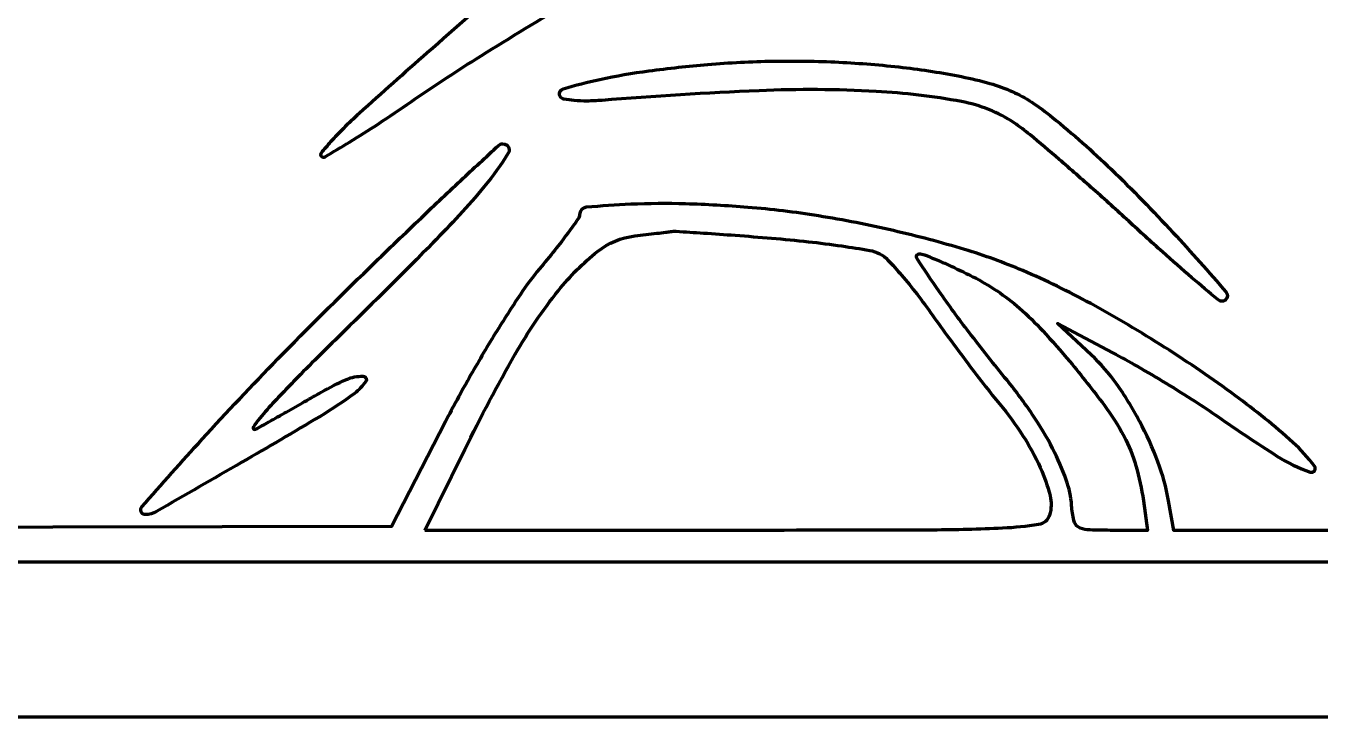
# Model space of a CAD drawing. Extents: x -683.2 to -647, y -482.4 to -428.5.
# Drawn here: x -668.43 to -662.79, y -482.38 to -479.37 of the extents above; entities that cross this region are included whole.
import ezdxf

# ---------------------------------------------------------------- set-up
doc = ezdxf.new("R2010")
doc.units = 0
doc.layers.add('layer0', color=255, linetype='CONTINUOUS', lineweight=100)
doc.layers.add('layer1', color=1, linetype='CONTINUOUS', lineweight=100)

msp = doc.modelspace()

# ---------------------------------------------------------------- linework, layer by layer
at = {"layer": 'layer0'}
for p, q in [((-666.6945, -481.5635), (-666.5202, -481.2107)), ((-665.3442, -481.5635), (-666.6945, -481.5635))]:
    msp.add_line(p, q, dxfattribs=at)
for points in [[(-682.6423, -455.2877), (-682.6423, -481.7011), (-665.1423, -481.7011), (-647.6423, -481.7011), (-647.6423, -455.2877), (-647.6423, -428.8742), (-665.1423, -428.8742), (-682.6423, -428.8742), (-682.6423, -455.2877)], [(-663.7913, -480.7993), (-663.9377, -480.6623), (-663.6968, -480.7897)], [(-666.604, -481.0898), (-666.8388, -481.5463), (-671.264, -481.555), (-675.6891, -481.5637), (-675.6575, -481.4862)], [(-663.5642, -481.4344), (-663.5463, -481.5635), (-663.7076, -481.5634)], [(-658.1115, -481.4536), (-658.17, -481.5635), (-660.8005, -481.5635), (-663.4311, -481.5635), (-663.4545, -481.4344)]]:
    msp.add_lwpolyline(points, dxfattribs=at)
for points, knots in [([(-665.6413, -478.3734), (-665.6413, -478.4217), (-665.6424, -478.4699), (-665.6447, -478.5182), (-665.6447, -478.5182), (-665.6458, -478.5409), (-665.6509, -478.5632), (-665.6599, -478.584), (-665.6599, -478.584), (-665.6683, -478.6036), (-665.6808, -478.6212), (-665.6967, -478.6357), (-665.6967, -478.6357), (-665.726, -478.6624), (-665.7563, -478.6881), (-665.7875, -478.7126), (-665.7875, -478.7126), (-665.8426, -478.7557), (-665.8967, -478.8001), (-665.9496, -478.8457), (-665.9496, -478.8457), (-666.0695, -478.9486), (-666.1891, -479.0519), (-666.3085, -479.1555), (-666.3085, -479.1555), (-666.4337, -479.2643), (-666.5585, -479.3734), (-666.683, -479.4829), (-666.683, -479.4829), (-666.7823, -479.5703), (-666.881, -479.6584), (-666.9792, -479.7471), (-666.9792, -479.7471), (-667.0028, -479.7685), (-667.026, -479.7903), (-667.0487, -479.8127), (-667.0487, -479.8127), (-667.0679, -479.8315), (-667.0864, -479.8509), (-667.1041, -479.8709), (-667.1041, -479.8709), (-667.1183, -479.8869), (-667.1321, -479.9032), (-667.1455, -479.9198), (-667.1455, -479.9198), (-667.1489, -479.924), (-667.1486, -479.93), (-667.1448, -479.9338), (-667.1448, -479.9338), (-667.1405, -479.938), (-667.1339, -479.9389), (-667.1287, -479.9358), (-667.1287, -479.9358), (-667.0929, -479.9148), (-667.0573, -479.8934), (-667.0218, -479.8719), (-667.0218, -479.8719), (-666.9799, -479.8464), (-666.9384, -479.8202), (-666.8974, -479.7932), (-666.8974, -479.7932), (-666.849, -479.7613), (-666.801, -479.7289), (-666.7533, -479.6959), (-666.7533, -479.6959), (-666.6609, -479.632), (-666.5671, -479.5703), (-666.472, -479.5107), (-666.472, -479.5107), (-666.3446, -479.4308), (-666.2164, -479.3523), (-666.0876, -479.2749), (-666.0876, -479.2749), (-665.953, -479.1942), (-665.8182, -479.1137), (-665.6832, -479.0337), (-665.6832, -479.0337), (-665.6645, -479.0226), (-665.6432, -479.0168), (-665.6215, -479.0168), (-665.6215, -479.0168), (-665.6186, -479.0168), (-665.6161, -479.0189), (-665.6157, -479.0217), (-665.6157, -479.0217), (-665.6138, -479.0327), (-665.6122, -479.0436), (-665.6108, -479.0547), (-665.6108, -479.0547), (-665.6092, -479.0685), (-665.608, -479.0824), (-665.6072, -479.0963), (-665.6072, -479.0963), (-665.6064, -479.1128), (-665.606, -479.1293), (-665.6058, -479.1458), (-665.6058, -479.1458), (-665.6055, -479.1736), (-665.605, -479.2014), (-665.6042, -479.2291), (-665.6042, -479.2291), (-665.6041, -479.2356), (-665.6016, -479.2418), (-665.5974, -479.2466), (-665.5974, -479.2466), (-665.5944, -479.2499), (-665.5892, -479.2502), (-665.5859, -479.2473), (-665.5859, -479.2473), (-665.5856, -479.247), (-665.5854, -479.2468), (-665.5852, -479.2465), (-665.5852, -479.2465), (-665.5737, -479.2334), (-665.5627, -479.2199), (-665.5521, -479.2061), (-665.5521, -479.2061), (-665.5446, -479.1961), (-665.5382, -479.1854), (-665.5331, -479.174), (-665.5331, -479.174), (-665.5274, -479.1612), (-665.5228, -479.148), (-665.5193, -479.1345), (-665.5193, -479.1345), (-665.5159, -479.1213), (-665.5136, -479.1078), (-665.5125, -479.0941), (-665.5125, -479.0941), (-665.5114, -479.0825), (-665.512, -479.0707), (-665.5142, -479.0592), (-665.5142, -479.0592), (-665.5175, -479.0412), (-665.5136, -479.0226), (-665.5033, -479.0074), (-665.5033, -479.0074), (-665.4896, -478.9874), (-665.4727, -478.9698), (-665.4531, -478.9554), (-665.4531, -478.9554), (-665.4182, -478.9296), (-665.3817, -478.9062), (-665.3438, -478.8852), (-665.3438, -478.8852), (-665.2611, -478.8393), (-665.178, -478.7942), (-665.0946, -478.7497), (-665.0946, -478.7497), (-665.023, -478.7115), (-664.9518, -478.6727), (-664.8808, -478.6333), (-664.8808, -478.6333), (-664.8433, -478.6124), (-664.8067, -478.5898), (-664.7713, -478.5654), (-664.7713, -478.5654), (-664.7562, -478.555), (-664.7432, -478.542), (-664.7327, -478.527), (-664.7327, -478.527), (-664.7315, -478.5253), (-664.7307, -478.5234), (-664.7305, -478.5213), (-664.7305, -478.5213), (-664.7294, -478.5141), (-664.7344, -478.5074), (-664.7416, -478.5064), (-664.7416, -478.5064), (-664.777, -478.5013), (-664.8131, -478.5059), (-664.8461, -478.5197), (-664.8461, -478.5197), (-664.9341, -478.5562), (-665.0214, -478.5947), (-665.1078, -478.6349), (-665.1078, -478.6349), (-665.2206, -478.6874), (-665.332, -478.7426), (-665.4421, -478.8006), (-665.4421, -478.8006), (-665.5811, -478.8738), (-665.7192, -478.9487), (-665.8564, -479.0253), (-665.8564, -479.0253), (-665.908, -479.0541), (-665.9597, -479.0828), (-666.0115, -479.1112), (-666.0115, -479.1112), (-666.0548, -479.1351), (-666.0983, -479.1587), (-666.142, -479.182), (-666.142, -479.182), (-666.1805, -479.2027), (-666.2189, -479.2232), (-666.2574, -479.2438), (-666.2574, -479.2438), (-666.2578, -479.244), (-666.2582, -479.244), (-666.2585, -479.244), (-666.2585, -479.244), (-666.2598, -479.244), (-666.2607, -479.243), (-666.2607, -479.2418), (-666.2607, -479.2418), (-666.2607, -479.2329), (-666.2568, -479.2245), (-666.2499, -479.2189), (-666.2499, -479.2189), (-666.1647, -479.15), (-666.0794, -479.0812), (-665.994, -479.0125), (-665.994, -479.0125), (-665.9166, -478.9501), (-665.8387, -478.8883), (-665.7604, -478.827), (-665.7604, -478.827), (-665.7262, -478.8002), (-665.6904, -478.7754), (-665.6532, -478.7528), (-665.6532, -478.7528), (-665.6345, -478.7415), (-665.616, -478.7299), (-665.5978, -478.718), (-665.5978, -478.718), (-665.5681, -478.6988), (-665.5385, -478.6794), (-665.509, -478.6599), (-665.509, -478.6599), (-665.4753, -478.6377), (-665.4418, -478.6153), (-665.4083, -478.5928), (-665.4083, -478.5928), (-665.3749, -478.5703), (-665.3416, -478.5478), (-665.3084, -478.5251), (-665.3084, -478.5251), (-665.2625, -478.4936), (-665.216, -478.4629), (-665.1691, -478.4329), (-665.1691, -478.4329), (-665.145, -478.4175), (-665.1195, -478.4046), (-665.0929, -478.3942), (-665.0929, -478.3942), (-665.0746, -478.387), (-665.0551, -478.3835), (-665.0355, -478.3837), (-665.0355, -478.3837), (-665.0152, -478.384), (-664.9951, -478.3878), (-664.9761, -478.395), (-664.9761, -478.395), (-664.9433, -478.4075), (-664.9088, -478.415), (-664.8738, -478.4174), (-664.8738, -478.4174), (-664.8477, -478.4191), (-664.822, -478.4112), (-664.8013, -478.3952), (-664.8013, -478.3952), (-664.7867, -478.3838), (-664.7828, -478.3633), (-664.7925, -478.3474), (-664.7925, -478.3474), (-664.8058, -478.3254), (-664.8248, -478.3074), (-664.8475, -478.2953), (-664.8475, -478.2953), (-664.8746, -478.2808), (-664.9039, -478.271), (-664.9342, -478.2662), (-664.9342, -478.2662), (-664.9666, -478.2612), (-664.9994, -478.2607), (-665.0319, -478.2646), (-665.0319, -478.2646), (-665.0679, -478.2691), (-665.1031, -478.278), (-665.137, -478.291), (-665.137, -478.291), (-665.1747, -478.3055), (-665.211, -478.3234), (-665.2455, -478.3444), (-665.2455, -478.3444), (-665.2654, -478.3564), (-665.2852, -478.3684), (-665.3052, -478.3803), (-665.3052, -478.3803), (-665.3269, -478.3934), (-665.3487, -478.4064), (-665.3705, -478.4194), (-665.3705, -478.4194), (-665.391, -478.4315), (-665.4114, -478.4436), (-665.4319, -478.4557), (-665.4319, -478.4557), (-665.4471, -478.4646), (-665.4625, -478.4735), (-665.4778, -478.4823)], [0, 0, 0, 0, 0.013333, 0.013333, 0.013333, 0.013333, 0.026667, 0.026667, 0.026667, 0.026667, 0.04, 0.04, 0.04, 0.04, 0.053333, 0.053333, 0.053333, 0.053333, 0.066667, 0.066667, 0.066667, 0.066667, 0.08, 0.08, 0.08, 0.08, 0.093333, 0.093333, 0.093333, 0.093333, 0.106667, 0.106667, 0.106667, 0.106667, 0.12, 0.12, 0.12, 0.12, 0.133333, 0.133333, 0.133333, 0.133333, 0.146667, 0.146667, 0.146667, 0.146667, 0.16, 0.16, 0.16, 0.16, 0.173333, 0.173333, 0.173333, 0.173333, 0.186667, 0.186667, 0.186667, 0.186667, 0.2, 0.2, 0.2, 0.2, 0.213333, 0.213333, 0.213333, 0.213333, 0.226667, 0.226667, 0.226667, 0.226667, 0.24, 0.24, 0.24, 0.24, 0.253333, 0.253333, 0.253333, 0.253333, 0.266667, 0.266667, 0.266667, 0.266667, 0.28, 0.28, 0.28, 0.28, 0.293333, 0.293333, 0.293333, 0.293333, 0.306667, 0.306667, 0.306667, 0.306667, 0.32, 0.32, 0.32, 0.32, 0.333333, 0.333333, 0.333333, 0.333333, 0.346667, 0.346667, 0.346667, 0.346667, 0.36, 0.36, 0.36, 0.36, 0.373333, 0.373333, 0.373333, 0.373333, 0.386667, 0.386667, 0.386667, 0.386667, 0.4, 0.4, 0.4, 0.4, 0.413333, 0.413333, 0.413333, 0.413333, 0.426667, 0.426667, 0.426667, 0.426667, 0.44, 0.44, 0.44, 0.44, 0.453333, 0.453333, 0.453333, 0.453333, 0.466667, 0.466667, 0.466667, 0.466667, 0.48, 0.48, 0.48, 0.48, 0.493333, 0.493333, 0.493333, 0.493333, 0.506667, 0.506667, 0.506667, 0.506667, 0.52, 0.52, 0.52, 0.52, 0.533333, 0.533333, 0.533333, 0.533333, 0.546667, 0.546667, 0.546667, 0.546667, 0.56, 0.56, 0.56, 0.56, 0.573333, 0.573333, 0.573333, 0.573333, 0.586667, 0.586667, 0.586667, 0.586667, 0.6, 0.6, 0.6, 0.6, 0.613333, 0.613333, 0.613333, 0.613333, 0.626667, 0.626667, 0.626667, 0.626667, 0.64, 0.64, 0.64, 0.64, 0.653333, 0.653333, 0.653333, 0.653333, 0.666667, 0.666667, 0.666667, 0.666667, 0.68, 0.68, 0.68, 0.68, 0.693333, 0.693333, 0.693333, 0.693333, 0.706667, 0.706667, 0.706667, 0.706667, 0.72, 0.72, 0.72, 0.72, 0.733333, 0.733333, 0.733333, 0.733333, 0.746667, 0.746667, 0.746667, 0.746667, 0.76, 0.76, 0.76, 0.76, 0.773333, 0.773333, 0.773333, 0.773333, 0.786667, 0.786667, 0.786667, 0.786667, 0.8, 0.8, 0.8, 0.8, 0.813333, 0.813333, 0.813333, 0.813333, 0.826667, 0.826667, 0.826667, 0.826667, 0.84, 0.84, 0.84, 0.84, 0.853333, 0.853333, 0.853333, 0.853333, 0.866667, 0.866667, 0.866667, 0.866667, 0.88, 0.88, 0.88, 0.88, 0.893333, 0.893333, 0.893333, 0.893333, 0.906667, 0.906667, 0.906667, 0.906667, 0.92, 0.92, 0.92, 0.92, 0.933333, 0.933333, 0.933333, 0.933333, 0.946667, 0.946667, 0.946667, 0.946667, 0.96, 0.96, 0.96, 0.96, 0.973333, 0.973333, 0.973333, 0.973333, 0.986667, 0.986667, 0.986667, 0.986667, 1, 1, 1, 1]), ([(-664.612, -479.5465), (-664.7044, -479.5358), (-664.7971, -479.5283), (-664.89, -479.5238), (-664.89, -479.5238), (-664.9857, -479.5192), (-665.0814, -479.5177), (-665.1771, -479.5193), (-665.1771, -479.5193), (-665.2718, -479.5209), (-665.3664, -479.5257), (-665.4608, -479.5337), (-665.4608, -479.5337), (-665.5467, -479.541), (-665.6324, -479.5503), (-665.7179, -479.5617), (-665.7179, -479.5617), (-665.7896, -479.5712), (-665.8608, -479.5837), (-665.9315, -479.599), (-665.9315, -479.599), (-665.9852, -479.6107), (-666.0385, -479.6241), (-666.0912, -479.6394), (-666.0912, -479.6394), (-666.1033, -479.6429), (-666.1102, -479.6555), (-666.1068, -479.6677), (-666.1068, -479.6677), (-666.1062, -479.6696), (-666.1053, -479.6716), (-666.1042, -479.6733), (-666.1042, -479.6733), (-666.1006, -479.6791), (-666.0948, -479.6831), (-666.0881, -479.6844), (-666.0881, -479.6844), (-666.0734, -479.6873), (-666.0585, -479.6894), (-666.0435, -479.6908), (-666.0435, -479.6908), (-666.0247, -479.6926), (-666.0059, -479.6934), (-665.987, -479.6932), (-665.987, -479.6932), (-665.9659, -479.693), (-665.9447, -479.692), (-665.9236, -479.6903), (-665.9236, -479.6903), (-665.6953, -479.6716), (-665.4666, -479.6574), (-665.2377, -479.6479), (-665.2377, -479.6479), (-665.068, -479.6408), (-664.898, -479.6419), (-664.7283, -479.6512), (-664.7283, -479.6512), (-664.6036, -479.658), (-664.4796, -479.6727), (-664.3568, -479.6952), (-664.3568, -479.6952), (-664.2746, -479.7103), (-664.1965, -479.742), (-664.127, -479.7884), (-664.127, -479.7884), (-664.1035, -479.8041), (-664.0807, -479.8211), (-664.0589, -479.8392), (-664.0589, -479.8392), (-664.0159, -479.8749), (-663.9731, -479.911), (-663.9308, -479.9474), (-663.9308, -479.9474), (-663.8807, -479.9904), (-663.8311, -480.0339), (-663.7818, -480.0778), (-663.7818, -480.0778), (-663.7302, -480.1238), (-663.6789, -480.1702), (-663.628, -480.217), (-663.628, -480.217), (-663.5793, -480.2618), (-663.5302, -480.3063), (-663.4809, -480.3505), (-663.4809, -480.3505), (-663.4385, -480.3885), (-663.3956, -480.4259), (-663.3524, -480.463), (-663.3524, -480.463), (-663.3151, -480.4949), (-663.2777, -480.5267), (-663.2402, -480.5584), (-663.2402, -480.5584), (-663.2349, -480.5628), (-663.2282, -480.5653), (-663.2213, -480.5653), (-663.2213, -480.5653), (-663.2156, -480.5653), (-663.2101, -480.5633), (-663.2058, -480.5596), (-663.2058, -480.5596), (-663.1959, -480.5511), (-663.1948, -480.5362), (-663.2033, -480.5263), (-663.2033, -480.5263), (-663.2791, -480.4382), (-663.3564, -480.3514), (-663.4352, -480.2659), (-663.4352, -480.2659), (-663.5222, -480.1715), (-663.6121, -480.0796), (-663.7045, -479.9904), (-663.7045, -479.9904), (-663.7864, -479.9114), (-663.8716, -479.8359), (-663.9598, -479.7641), (-663.9598, -479.7641), (-663.9886, -479.7407), (-664.0186, -479.7188), (-664.0496, -479.6986), (-664.0496, -479.6986), (-664.0771, -479.6808), (-664.1059, -479.6651), (-664.1358, -479.6517), (-664.1358, -479.6517), (-664.1672, -479.6377), (-664.1995, -479.6259), (-664.2325, -479.6165), (-664.2325, -479.6165), (-664.2731, -479.605), (-664.3142, -479.5951), (-664.3556, -479.5869), (-664.3556, -479.5869), (-664.4404, -479.5699), (-664.526, -479.5564), (-664.612, -479.5465), (-664.612, -479.5465), (-664.612, -479.5465), (-664.612, -479.5465), (-664.612, -479.5465)], [0, 0, 0, 0, 0.028571, 0.028571, 0.028571, 0.028571, 0.057143, 0.057143, 0.057143, 0.057143, 0.085714, 0.085714, 0.085714, 0.085714, 0.114286, 0.114286, 0.114286, 0.114286, 0.142857, 0.142857, 0.142857, 0.142857, 0.171429, 0.171429, 0.171429, 0.171429, 0.2, 0.2, 0.2, 0.2, 0.228571, 0.228571, 0.228571, 0.228571, 0.257143, 0.257143, 0.257143, 0.257143, 0.285714, 0.285714, 0.285714, 0.285714, 0.314286, 0.314286, 0.314286, 0.314286, 0.342857, 0.342857, 0.342857, 0.342857, 0.371429, 0.371429, 0.371429, 0.371429, 0.4, 0.4, 0.4, 0.4, 0.428571, 0.428571, 0.428571, 0.428571, 0.457143, 0.457143, 0.457143, 0.457143, 0.485714, 0.485714, 0.485714, 0.485714, 0.514286, 0.514286, 0.514286, 0.514286, 0.542857, 0.542857, 0.542857, 0.542857, 0.571429, 0.571429, 0.571429, 0.571429, 0.6, 0.6, 0.6, 0.6, 0.628571, 0.628571, 0.628571, 0.628571, 0.657143, 0.657143, 0.657143, 0.657143, 0.685714, 0.685714, 0.685714, 0.685714, 0.714286, 0.714286, 0.714286, 0.714286, 0.742857, 0.742857, 0.742857, 0.742857, 0.771429, 0.771429, 0.771429, 0.771429, 0.8, 0.8, 0.8, 0.8, 0.828571, 0.828571, 0.828571, 0.828571, 0.857143, 0.857143, 0.857143, 0.857143, 0.885714, 0.885714, 0.885714, 0.885714, 0.914286, 0.914286, 0.914286, 0.914286, 0.942857, 0.942857, 0.942857, 0.942857, 0.971429, 0.971429, 0.971429, 0.971429, 1, 1, 1, 1]), ([(-666.3264, -479.9042), (-666.3275, -479.8892), (-666.3405, -479.8779), (-666.3554, -479.8789), (-666.3554, -479.8789), (-666.3619, -479.8794), (-666.3682, -479.882), (-666.373, -479.8865), (-666.373, -479.8865), (-666.4277, -479.9372), (-666.4822, -479.988), (-666.5368, -480.0388), (-666.5368, -480.0388), (-666.5988, -480.0967), (-666.6605, -480.155), (-666.7219, -480.2137), (-666.7219, -480.2137), (-666.7937, -480.2825), (-666.8653, -480.3516), (-666.9366, -480.4209), (-666.9366, -480.4209), (-667.0705, -480.5512), (-667.2028, -480.683), (-667.3336, -480.8165), (-667.3336, -480.8165), (-667.4459, -480.9311), (-667.556, -481.0478), (-667.6638, -481.1666), (-667.6638, -481.1666), (-667.7524, -481.2641), (-667.84, -481.3624), (-667.9267, -481.4616), (-667.9267, -481.4616), (-667.934, -481.4699), (-667.9331, -481.4825), (-667.9248, -481.4897), (-667.9248, -481.4897), (-667.9212, -481.4929), (-667.9166, -481.4946), (-667.9117, -481.4946), (-667.9117, -481.4946), (-667.8943, -481.4946), (-667.8772, -481.4901), (-667.8621, -481.4814), (-667.8621, -481.4814), (-667.7382, -481.4102), (-667.6143, -481.3388), (-667.4907, -481.2671), (-667.4907, -481.2671), (-667.3768, -481.2011), (-667.2634, -481.1344), (-667.1504, -481.067), (-667.1504, -481.067), (-667.0988, -481.0362), (-667.0488, -481.0027), (-667.0007, -480.9667), (-667.0007, -480.9667), (-666.9816, -480.9524), (-666.9648, -480.9352), (-666.9511, -480.9156), (-666.9511, -480.9156), (-666.9494, -480.9133), (-666.9485, -480.9105), (-666.9484, -480.9076), (-666.9484, -480.9076), (-666.9481, -480.8995), (-666.9545, -480.8926), (-666.9626, -480.8923), (-666.9626, -480.8923), (-666.9877, -480.8914), (-667.0125, -480.8961), (-667.0354, -480.9062), (-667.0354, -480.9062), (-667.0731, -480.9226), (-667.1098, -480.9411), (-667.1454, -480.9615), (-667.1454, -480.9615), (-667.1694, -480.9753), (-667.1934, -480.989), (-667.2174, -481.0027), (-667.2174, -481.0027), (-667.244, -481.0179), (-667.2706, -481.033), (-667.2973, -481.0481), (-667.2973, -481.0481), (-667.3226, -481.0624), (-667.3478, -481.0767), (-667.3731, -481.0909), (-667.3731, -481.0909), (-667.3923, -481.1017), (-667.4116, -481.1125), (-667.4308, -481.1232), (-667.4308, -481.1232), (-667.4334, -481.1246), (-667.4365, -481.1245), (-667.4388, -481.1228), (-667.4388, -481.1228), (-667.4423, -481.1204), (-667.4431, -481.1157), (-667.4407, -481.1123), (-667.4407, -481.1123), (-667.4224, -481.0863), (-667.4025, -481.0614), (-667.3812, -481.0378), (-667.3812, -481.0378), (-667.338, -480.9898), (-667.2937, -480.943), (-667.2483, -480.8972), (-667.2483, -480.8972), (-667.1816, -480.83), (-667.1144, -480.7633), (-667.0466, -480.6971), (-667.0466, -480.6971), (-666.9161, -480.5695), (-666.7866, -480.4407), (-666.6584, -480.3107), (-666.6584, -480.3107), (-666.5808, -480.2319), (-666.5062, -480.1502), (-666.4348, -480.0658), (-666.4348, -480.0658), (-666.3962, -480.02), (-666.3612, -479.9713), (-666.3303, -479.9201), (-666.3303, -479.9201), (-666.3274, -479.9153), (-666.326, -479.9097), (-666.3264, -479.9042), (-666.3264, -479.9042), (-666.3264, -479.9042), (-666.3264, -479.9042), (-666.3264, -479.9042)], [0, 0, 0, 0, 0.030303, 0.030303, 0.030303, 0.030303, 0.060606, 0.060606, 0.060606, 0.060606, 0.090909, 0.090909, 0.090909, 0.090909, 0.121212, 0.121212, 0.121212, 0.121212, 0.151515, 0.151515, 0.151515, 0.151515, 0.181818, 0.181818, 0.181818, 0.181818, 0.212121, 0.212121, 0.212121, 0.212121, 0.242424, 0.242424, 0.242424, 0.242424, 0.272727, 0.272727, 0.272727, 0.272727, 0.30303, 0.30303, 0.30303, 0.30303, 0.333333, 0.333333, 0.333333, 0.333333, 0.363636, 0.363636, 0.363636, 0.363636, 0.393939, 0.393939, 0.393939, 0.393939, 0.424242, 0.424242, 0.424242, 0.424242, 0.454545, 0.454545, 0.454545, 0.454545, 0.484848, 0.484848, 0.484848, 0.484848, 0.515152, 0.515152, 0.515152, 0.515152, 0.545455, 0.545455, 0.545455, 0.545455, 0.575758, 0.575758, 0.575758, 0.575758, 0.606061, 0.606061, 0.606061, 0.606061, 0.636364, 0.636364, 0.636364, 0.636364, 0.666667, 0.666667, 0.666667, 0.666667, 0.69697, 0.69697, 0.69697, 0.69697, 0.727273, 0.727273, 0.727273, 0.727273, 0.757576, 0.757576, 0.757576, 0.757576, 0.787879, 0.787879, 0.787879, 0.787879, 0.818182, 0.818182, 0.818182, 0.818182, 0.848485, 0.848485, 0.848485, 0.848485, 0.878788, 0.878788, 0.878788, 0.878788, 0.909091, 0.909091, 0.909091, 0.909091, 0.939394, 0.939394, 0.939394, 0.939394, 0.969697, 0.969697, 0.969697, 0.969697, 1, 1, 1, 1]), ([(-663.6968, -480.7897), (-663.6605, -480.809), (-663.6245, -480.8289), (-663.5889, -480.8495), (-663.5889, -480.8495), (-663.5467, -480.8738), (-663.5048, -480.8987), (-663.4631, -480.9241), (-663.4631, -480.9241), (-663.4217, -480.9493), (-663.3806, -480.975), (-663.3397, -481.0011), (-663.3397, -481.0011), (-663.3058, -481.0228), (-663.2723, -481.0451), (-663.2394, -481.0681), (-663.2394, -481.0681), (-663.1549, -481.127), (-663.0693, -481.1842), (-662.9825, -481.2396), (-662.9825, -481.2396), (-662.9371, -481.2686), (-662.8885, -481.2921), (-662.8375, -481.3097), (-662.8375, -481.3097), (-662.8324, -481.3114), (-662.8267, -481.3106), (-662.8223, -481.3073), (-662.8223, -481.3073), (-662.815, -481.3019), (-662.8135, -481.2916), (-662.8188, -481.2842), (-662.8188, -481.2842), (-662.8467, -481.2466), (-662.8782, -481.2118), (-662.913, -481.1804), (-662.913, -481.1804), (-662.9927, -481.1084), (-663.076, -481.0405), (-663.1627, -480.977), (-663.1627, -480.977), (-663.2629, -480.9034), (-663.3656, -480.8333), (-663.4705, -480.7665), (-663.4705, -480.7665), (-663.5759, -480.6994), (-663.6836, -480.6358), (-663.7933, -480.5757), (-663.7933, -480.5757), (-663.8895, -480.523), (-663.9883, -480.4751), (-664.0892, -480.432), (-664.0892, -480.432), (-664.1719, -480.3966), (-664.2567, -480.3659), (-664.3428, -480.3399), (-664.3428, -480.3399), (-664.4451, -480.3091), (-664.5483, -480.2816), (-664.6525, -480.2577), (-664.6525, -480.2577), (-664.7607, -480.2328), (-664.8698, -480.2114), (-664.9794, -480.1935), (-664.9794, -480.1935), (-665.0814, -480.177), (-665.1841, -480.1646), (-665.287, -480.1562), (-665.287, -480.1562), (-665.3774, -480.149), (-665.4678, -480.144), (-665.5584, -480.1413), (-665.5584, -480.1413), (-665.638, -480.1389), (-665.7176, -480.1394), (-665.7971, -480.1429), (-665.7971, -480.1429), (-665.8617, -480.1457), (-665.9261, -480.1501), (-665.9905, -480.156), (-665.9905, -480.156), (-666.0071, -480.1576), (-666.0198, -480.1715), (-666.0198, -480.1882), (-666.0198, -480.1882), (-666.0198, -480.1945), (-666.0218, -480.2006), (-666.0255, -480.2057), (-666.0255, -480.2057), (-666.0405, -480.2269), (-666.0557, -480.2479), (-666.0712, -480.2687), (-666.0712, -480.2687), (-666.0895, -480.2936), (-666.1083, -480.3181), (-666.1276, -480.3423), (-666.1276, -480.3423), (-666.1496, -480.3699), (-666.1719, -480.3972), (-666.1945, -480.4243), (-666.1945, -480.4243), (-666.2242, -480.4598), (-666.2519, -480.4969), (-666.2775, -480.5353), (-666.2775, -480.5353), (-666.315, -480.5916), (-666.3514, -480.6485), (-666.3869, -480.706), (-666.3869, -480.706), (-666.4261, -480.7699), (-666.4644, -480.8345), (-666.5013, -480.8997), (-666.5013, -480.8997), (-666.5368, -480.9624), (-666.571, -481.0258), (-666.604, -481.0898)], [0, 0, 0, 0, 0.034483, 0.034483, 0.034483, 0.034483, 0.068966, 0.068966, 0.068966, 0.068966, 0.103448, 0.103448, 0.103448, 0.103448, 0.137931, 0.137931, 0.137931, 0.137931, 0.172414, 0.172414, 0.172414, 0.172414, 0.206897, 0.206897, 0.206897, 0.206897, 0.241379, 0.241379, 0.241379, 0.241379, 0.275862, 0.275862, 0.275862, 0.275862, 0.310345, 0.310345, 0.310345, 0.310345, 0.344828, 0.344828, 0.344828, 0.344828, 0.37931, 0.37931, 0.37931, 0.37931, 0.413793, 0.413793, 0.413793, 0.413793, 0.448276, 0.448276, 0.448276, 0.448276, 0.482759, 0.482759, 0.482759, 0.482759, 0.517241, 0.517241, 0.517241, 0.517241, 0.551724, 0.551724, 0.551724, 0.551724, 0.586207, 0.586207, 0.586207, 0.586207, 0.62069, 0.62069, 0.62069, 0.62069, 0.655172, 0.655172, 0.655172, 0.655172, 0.689655, 0.689655, 0.689655, 0.689655, 0.724138, 0.724138, 0.724138, 0.724138, 0.758621, 0.758621, 0.758621, 0.758621, 0.793103, 0.793103, 0.793103, 0.793103, 0.827586, 0.827586, 0.827586, 0.827586, 0.862069, 0.862069, 0.862069, 0.862069, 0.896552, 0.896552, 0.896552, 0.896552, 0.931034, 0.931034, 0.931034, 0.931034, 0.965517, 0.965517, 0.965517, 0.965517, 1, 1, 1, 1]), ([(-666.5202, -481.2107), (-666.451, -481.0705), (-666.3776, -480.9324), (-666.3002, -480.7965), (-666.3002, -480.7965), (-666.2448, -480.6991), (-666.1818, -480.6062), (-666.1119, -480.5185), (-666.1119, -480.5185), (-666.0617, -480.4555), (-666.0045, -480.3984), (-665.9413, -480.3483), (-665.9413, -480.3483), (-665.8945, -480.3112), (-665.8383, -480.2879), (-665.7789, -480.2809), (-665.7789, -480.2809), (-665.7628, -480.279), (-665.7465, -480.277), (-665.7303, -480.2751), (-665.7303, -480.2751), (-665.7148, -480.2732), (-665.6993, -480.2713), (-665.6838, -480.2694), (-665.6838, -480.2694), (-665.6706, -480.2678), (-665.6574, -480.2661), (-665.6443, -480.2645), (-665.6443, -480.2645), (-665.6375, -480.2636), (-665.6308, -480.2627), (-665.6241, -480.2617), (-665.6241, -480.2617), (-665.6157, -480.2606), (-665.6073, -480.2602), (-665.5989, -480.2607), (-665.5989, -480.2607), (-665.5594, -480.2631), (-665.5199, -480.2656), (-665.4805, -480.2681), (-665.4805, -480.2681), (-665.4341, -480.2711), (-665.3879, -480.2744), (-665.3416, -480.2779), (-665.3416, -480.2779), (-665.2889, -480.2819), (-665.2361, -480.2861), (-665.1834, -480.2904), (-665.1834, -480.2904), (-665.1299, -480.2949), (-665.0764, -480.3), (-665.0231, -480.3059), (-665.0231, -480.3059), (-664.9744, -480.3112), (-664.9257, -480.3175), (-664.8773, -480.3245), (-664.8773, -480.3245), (-664.8369, -480.3304), (-664.7965, -480.3369), (-664.7563, -480.3438), (-664.7563, -480.3438), (-664.7407, -480.3465), (-664.7256, -480.3517), (-664.7116, -480.3592), (-664.7116, -480.3592), (-664.6987, -480.3661), (-664.6871, -480.375), (-664.6771, -480.3857), (-664.6771, -480.3857), (-664.6566, -480.4073), (-664.6367, -480.4295), (-664.6173, -480.4521), (-664.6173, -480.4521), (-664.5941, -480.479), (-664.5717, -480.5066), (-664.5499, -480.5348), (-664.5499, -480.5348), (-664.5268, -480.5647), (-664.5043, -480.5952), (-664.4825, -480.6261), (-664.4825, -480.6261), (-664.4588, -480.6597), (-664.4348, -480.6931), (-664.4105, -480.7262), (-664.4105, -480.7262), (-664.3836, -480.7628), (-664.3566, -480.7992), (-664.3292, -480.8354), (-664.3292, -480.8354), (-664.3034, -480.8695), (-664.2774, -480.9034), (-664.2512, -480.9372), (-664.2512, -480.9372), (-664.2313, -480.9628), (-664.211, -480.988), (-664.1904, -481.0129), (-664.1904, -481.0129), (-664.1537, -481.057), (-664.1198, -481.1032), (-664.0887, -481.1513), (-664.0887, -481.1513), (-664.0601, -481.1955), (-664.0349, -481.2419), (-664.0133, -481.2899), (-664.0133, -481.2899), (-663.9956, -481.3294), (-663.9813, -481.3703), (-663.9706, -481.4123), (-663.9706, -481.4123), (-663.9634, -481.4402), (-663.9642, -481.4696), (-663.973, -481.4972), (-663.973, -481.4972), (-663.9798, -481.5186), (-663.9981, -481.5344), (-664.0204, -481.538), (-664.0204, -481.538), (-664.0724, -481.5463), (-664.1249, -481.5518), (-664.1777, -481.5543), (-664.1777, -481.5543), (-664.279, -481.5592), (-664.3805, -481.5618), (-664.4819, -481.5621), (-664.4819, -481.5621), (-664.7693, -481.563), (-665.0568, -481.5635), (-665.3442, -481.5635)], [0, 0, 0, 0, 0.03125, 0.03125, 0.03125, 0.03125, 0.0625, 0.0625, 0.0625, 0.0625, 0.09375, 0.09375, 0.09375, 0.09375, 0.125, 0.125, 0.125, 0.125, 0.15625, 0.15625, 0.15625, 0.15625, 0.1875, 0.1875, 0.1875, 0.1875, 0.21875, 0.21875, 0.21875, 0.21875, 0.25, 0.25, 0.25, 0.25, 0.28125, 0.28125, 0.28125, 0.28125, 0.3125, 0.3125, 0.3125, 0.3125, 0.34375, 0.34375, 0.34375, 0.34375, 0.375, 0.375, 0.375, 0.375, 0.40625, 0.40625, 0.40625, 0.40625, 0.4375, 0.4375, 0.4375, 0.4375, 0.46875, 0.46875, 0.46875, 0.46875, 0.5, 0.5, 0.5, 0.5, 0.53125, 0.53125, 0.53125, 0.53125, 0.5625, 0.5625, 0.5625, 0.5625, 0.59375, 0.59375, 0.59375, 0.59375, 0.625, 0.625, 0.625, 0.625, 0.65625, 0.65625, 0.65625, 0.65625, 0.6875, 0.6875, 0.6875, 0.6875, 0.71875, 0.71875, 0.71875, 0.71875, 0.75, 0.75, 0.75, 0.75, 0.78125, 0.78125, 0.78125, 0.78125, 0.8125, 0.8125, 0.8125, 0.8125, 0.84375, 0.84375, 0.84375, 0.84375, 0.875, 0.875, 0.875, 0.875, 0.90625, 0.90625, 0.90625, 0.90625, 0.9375, 0.9375, 0.9375, 0.9375, 0.96875, 0.96875, 0.96875, 0.96875, 1, 1, 1, 1]), ([(-664.5507, -480.3783), (-664.5519, -480.3763), (-664.5527, -480.3739), (-664.5527, -480.3715), (-664.5527, -480.3715), (-664.5527, -480.3646), (-664.5471, -480.3589), (-664.5402, -480.3589), (-664.5402, -480.3589), (-664.5322, -480.3589), (-664.5244, -480.3604), (-664.517, -480.3633), (-664.517, -480.3633), (-664.4968, -480.3713), (-664.4766, -480.3796), (-664.4565, -480.3882), (-664.4565, -480.3882), (-664.4324, -480.3984), (-664.4085, -480.4091), (-664.3848, -480.4203), (-664.3848, -480.4203), (-664.3586, -480.4326), (-664.3326, -480.4453), (-664.3068, -480.4584), (-664.3068, -480.4584), (-664.2702, -480.4768), (-664.2349, -480.4976), (-664.201, -480.5205), (-664.201, -480.5205), (-664.167, -480.5435), (-664.1345, -480.5685), (-664.1036, -480.5956), (-664.1036, -480.5956), (-664.0682, -480.6266), (-664.0344, -480.6595), (-664.0025, -480.694), (-664.0025, -480.694), (-663.962, -480.7377), (-663.9227, -480.7825), (-663.8845, -480.8283), (-663.8845, -480.8283), (-663.8331, -480.89), (-663.7833, -480.9531), (-663.7351, -481.0173), (-663.7351, -481.0173), (-663.7026, -481.0607), (-663.6735, -481.1065), (-663.6482, -481.1544), (-663.6482, -481.1544), (-663.6266, -481.1952), (-663.6094, -481.238), (-663.5966, -481.2823), (-663.5966, -481.2823), (-663.5822, -481.3322), (-663.5714, -481.383), (-663.5642, -481.4344)], [0, 0, 0, 0, 0.071429, 0.071429, 0.071429, 0.071429, 0.142857, 0.142857, 0.142857, 0.142857, 0.214286, 0.214286, 0.214286, 0.214286, 0.285714, 0.285714, 0.285714, 0.285714, 0.357143, 0.357143, 0.357143, 0.357143, 0.428571, 0.428571, 0.428571, 0.428571, 0.5, 0.5, 0.5, 0.5, 0.571429, 0.571429, 0.571429, 0.571429, 0.642857, 0.642857, 0.642857, 0.642857, 0.714286, 0.714286, 0.714286, 0.714286, 0.785714, 0.785714, 0.785714, 0.785714, 0.857143, 0.857143, 0.857143, 0.857143, 0.928571, 0.928571, 0.928571, 0.928571, 1, 1, 1, 1]), ([(-663.7076, -481.5634), (-663.7415, -481.5634), (-663.7753, -481.5626), (-663.8092, -481.5609), (-663.8092, -481.5609), (-663.8229, -481.5602), (-663.8363, -481.556), (-663.8479, -481.5486), (-663.8479, -481.5486), (-663.8578, -481.5422), (-663.8649, -481.5321), (-663.8673, -481.5205), (-663.8673, -481.5205), (-663.8719, -481.4991), (-663.875, -481.4773), (-663.8765, -481.4554), (-663.8765, -481.4554), (-663.8792, -481.4171), (-663.8871, -481.3793), (-663.9002, -481.3431), (-663.9002, -481.3431), (-663.9169, -481.2966), (-663.9366, -481.2512), (-663.9593, -481.2073), (-663.9593, -481.2073), (-663.9855, -481.1564), (-664.0147, -481.1071), (-664.0467, -481.0596), (-664.0467, -481.0596), (-664.0814, -481.008), (-664.1185, -480.958), (-664.1578, -480.9098), (-664.1578, -480.9098), (-664.2141, -480.8408), (-664.2694, -480.7709), (-664.3237, -480.7004), (-664.3237, -480.7004), (-664.3686, -480.6421), (-664.412, -480.5827), (-664.454, -480.5222), (-664.454, -480.5222), (-664.4869, -480.4747), (-664.5192, -480.4268), (-664.5507, -480.3783), (-664.5507, -480.3783), (-664.5507, -480.3783), (-664.5507, -480.3783), (-664.5507, -480.3783)], [0, 0, 0, 0, 0.083333, 0.083333, 0.083333, 0.083333, 0.166667, 0.166667, 0.166667, 0.166667, 0.25, 0.25, 0.25, 0.25, 0.333333, 0.333333, 0.333333, 0.333333, 0.416667, 0.416667, 0.416667, 0.416667, 0.5, 0.5, 0.5, 0.5, 0.583333, 0.583333, 0.583333, 0.583333, 0.666667, 0.666667, 0.666667, 0.666667, 0.75, 0.75, 0.75, 0.75, 0.833333, 0.833333, 0.833333, 0.833333, 0.916667, 0.916667, 0.916667, 0.916667, 1, 1, 1, 1]), ([(-663.4545, -481.4344), (-663.465, -481.3767), (-663.4805, -481.32), (-663.501, -481.2651), (-663.501, -481.2651), (-663.5236, -481.2043), (-663.5502, -481.1451), (-663.5806, -481.0878), (-663.5806, -481.0878), (-663.6105, -481.0313), (-663.6442, -480.9769), (-663.6813, -480.9249), (-663.6813, -480.9249), (-663.7137, -480.8795), (-663.7506, -480.8374), (-663.7913, -480.7993)], [0, 0, 0, 0, 0.25, 0.25, 0.25, 0.25, 0.5, 0.5, 0.5, 0.5, 0.75, 0.75, 0.75, 0.75, 1, 1, 1, 1])]:
    msp.add_open_spline(points, degree=3, knots=knots, dxfattribs=at)
at = {"layer": 'layer1'}
msp.add_lwpolyline([(-683.2351, -428.5273), (-647.0322, -428.5273), (-647.0322, -482.3772), (-683.2351, -482.3772), (-683.2351, -428.5273)], dxfattribs=at)

doc.saveas('drawing.dxf')
